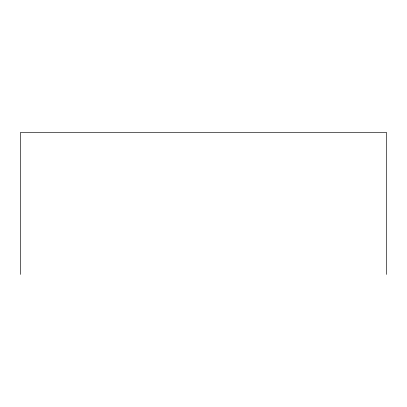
<?xml version="1.0" encoding="UTF-8"?>
<svg xmlns="http://www.w3.org/2000/svg" width="407" height="407" viewBox="0 0 407 407"><rect width="100%" height="100%" fill="white"/><g stroke="black" fill="none" stroke-linecap="round" stroke-linejoin="round"><path stroke-width="0.61" d="M386.65 274.41L386.65 132.59L20.35 132.59L20.35 274.41"/></g></svg>
